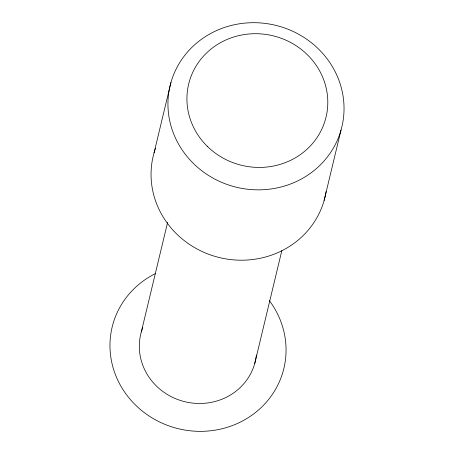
<?xml version="1.0" encoding="UTF-8"?>
<svg xmlns="http://www.w3.org/2000/svg" width="454" height="454" viewBox="0 0 454 454"><rect width="100%" height="100%" fill="white"/><g stroke="black" fill="none" stroke-linecap="round" stroke-linejoin="round"><path stroke-width="0.68" d="M154.071 152.799L170.959 82.441M141.325 331.885L167.611 222.392M254.7 363.654L281.809 250.722M324.128 200.458L341.022 130.099A88.314 83.298 13.5 0 0 233.265 24.976A88.314 83.298 13.5 0 0 193.682 163.735A88.314 83.298 13.5 0 0 341.022 130.099M256.397 354.988A58.878 55.536 13.5 0 1 184.926 401.739A58.878 55.536 13.5 0 1 142.8 327.47M269.336 300.582A88.314 83.298 13.5 0 1 246.766 418.571A88.314 83.298 13.5 0 1 122.818 389.345A88.314 83.298 13.5 0 1 155.223 273.671M326.114 191.571A88.314 83.298 13.5 0 1 218.527 257.35A88.314 83.298 13.5 0 1 155.478 148.362M207.245 146.267A70.648 66.636 13.5 0 0 325.285 119.981A70.648 66.636 13.5 0 0 239.559 35.446A70.648 66.636 13.5 0 0 207.245 146.267"/></g></svg>
